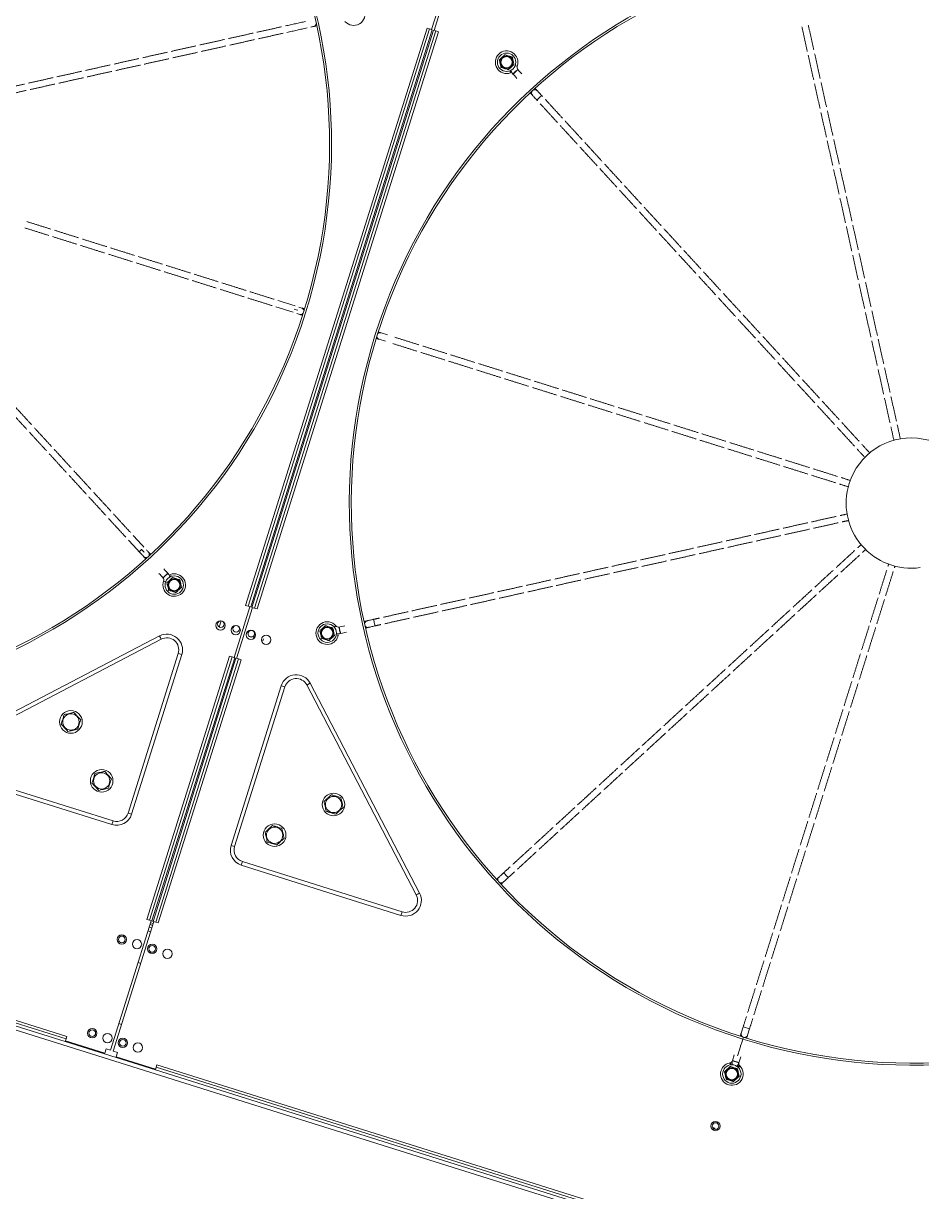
# Model space of a CAD drawing. Header units: metres. Extents: x -17822 to 152406, y -4219 to 19791.
# Drawn here: x 117108.5 to 117176, y 6264.5 to 6352.4 of the extents above; entities that cross this region are included whole.
import ezdxf

# ---------------------------------------------------------------- set-up
doc = ezdxf.new("R2010")
doc.units = ezdxf.units.M
doc.header["$LTSCALE"] = 100
doc.header["$MEASUREMENT"] = 0
doc.layers.get('0').update_dxf_attribs({"color": 9, "lineweight": 9})
doc.layers.add('Chiller', color=32, linetype='Continuous', lineweight=9)

# ---------------------------------------------------------------- blocks, each defined once
blk = doc.blocks.new('Chiller')
at = {"layer": 'Chiller', "linetype": 'Continuous'}
for p, q in [((73.814, -22.942), (587.431, -184.399)), ((525.813, -79.964), (527.013, -76.148)), ((525.813, -79.964), (527.013, -76.148)), ((526.011, -80.026), (527.21, -76.211)), ((526.011, -80.026), (527.211, -76.211)), ((525.483, -79.86), (511.838, -123.266)), ((525.483, -79.86), (511.838, -123.266)), ((525.674, -79.92), (512.029, -123.326)), ((525.674, -79.92), (512.029, -123.326)), ((525.674, -79.92), (525.483, -79.86)), ((525.674, -79.92), (525.483, -79.86)), ((525.674, -79.92), (525.864, -79.98)), ((525.674, -79.92), (525.864, -79.98)), ((525.864, -79.98), (512.22, -123.386)), ((525.864, -79.98), (512.22, -123.386)), ((512.315, -123.416), (525.96, -80.01)), ((512.315, -123.416), (525.96, -80.01)), ((512.506, -123.476), (526.151, -80.07)), ((512.506, -123.476), (526.151, -80.07)), ((512.697, -123.536), (526.341, -80.13)), ((526.151, -80.07), (525.96, -80.01)), ((526.151, -80.07), (525.96, -80.01)), ((526.151, -80.07), (526.341, -80.13)), ((526.151, -80.07), (526.341, -80.13)), ((515.631, -101.03), (515.488, -100.985)), ((515.848, -100.837), (516.062, -100.904)), ((515.631, -101.03), (515.774, -101.075)), ((515.912, -101.381), (515.698, -101.314)), ((522.028, -102.779), (522.498, -102.927)), ((522.348, -103.404), (521.878, -103.256)), ((510.969, -127.186), (512.168, -123.37)), ((510.969, -127.186), (512.169, -123.37)), ((511.167, -127.248), (512.366, -123.432)), ((511.167, -127.248), (512.366, -123.432)), ((511.838, -123.266), (512.029, -123.326)), ((511.838, -123.266), (512.029, -123.326)), ((512.029, -123.326), (512.22, -123.386)), ((512.029, -123.326), (512.22, -123.386)), ((512.506, -123.476), (512.315, -123.416)), ((512.506, -123.476), (512.315, -123.416)), ((512.697, -123.536), (512.506, -123.476)), ((512.697, -123.536), (512.506, -123.476)), ((509.859, -124.893), (510.006, -124.425)), ((489.585, -133.791), (505.366, -125.559)), ((512.405, -125.798), (512.508, -125.469)), ((512.508, -125.469), (512.552, -125.33)), ((489.716, -134.042), (505.497, -125.81)), ((513.194, -125.775), (513.147, -125.926)), ((506.772, -126.877), (502.998, -138.884)), ((507.042, -126.962), (503.267, -138.969)), ((510.639, -127.082), (504.416, -146.877)), ((510.638, -127.082), (504.416, -146.877)), ((510.829, -127.142), (504.607, -146.937)), ((510.829, -127.142), (504.607, -146.937)), ((511.02, -127.202), (504.797, -146.997)), ((511.02, -127.202), (504.797, -146.997)), ((504.893, -147.027), (511.115, -127.232)), ((504.893, -147.027), (511.115, -127.232)), ((505.084, -147.087), (511.306, -127.292)), ((505.084, -147.087), (511.306, -127.292)), ((505.274, -147.147), (511.497, -127.352)), ((506.772, -126.877), (507.042, -126.962)), ((510.829, -127.142), (510.638, -127.082)), ((510.829, -127.142), (510.639, -127.082)), ((510.829, -127.142), (511.02, -127.202)), ((510.829, -127.142), (511.02, -127.202)), ((511.115, -127.232), (511.306, -127.292)), ((511.115, -127.232), (511.306, -127.292)), ((511.306, -127.292), (511.497, -127.352)), ((511.306, -127.292), (511.497, -127.352)), ((516.693, -129.119), (524.925, -144.9)), ((510.741, -141.318), (514.515, -129.312)), ((514.785, -129.396), (511.011, -141.403)), ((514.785, -129.396), (514.515, -129.312)), ((524.674, -145.031), (516.442, -129.25)), ((501.784, -139.742), (489.778, -135.968)), ((501.869, -139.473), (489.863, -135.698)), ((501.784, -139.742), (501.869, -139.473)), ((502.998, -138.884), (503.267, -138.969)), ((511.011, -141.403), (510.741, -141.318)), ((511.515, -142.801), (511.6, -142.531)), ((523.521, -146.576), (511.515, -142.801)), ((511.6, -142.531), (523.606, -146.306)), ((498.34, -155.869), (460.705, -144.038)), ((460.765, -143.848), (498.4, -155.678)), ((498.28, -156.06), (460.645, -144.229)), ((523.521, -146.576), (523.606, -146.306)), ((501.687, -156.712), (504.746, -146.981)), ((501.687, -156.712), (504.746, -146.981)), ((501.885, -156.774), (504.944, -147.043)), ((501.885, -156.774), (504.944, -147.043)), ((504.416, -146.877), (504.607, -146.937)), ((504.416, -146.877), (504.607, -146.937)), ((504.596, -147.458), (504.794, -147.52)), ((504.596, -147.458), (504.794, -147.52)), ((504.607, -146.937), (504.797, -146.997)), ((504.607, -146.937), (504.797, -146.997)), ((504.854, -147.329), (504.656, -147.267)), ((504.854, -147.329), (504.656, -147.267)), ((504.899, -147.186), (504.701, -147.124)), ((504.899, -147.186), (504.701, -147.124)), ((504.893, -147.027), (504.797, -146.997)), ((504.893, -147.027), (504.797, -146.997)), ((505.084, -147.087), (504.893, -147.027)), ((505.084, -147.087), (504.893, -147.027)), ((505.274, -147.147), (505.084, -147.087)), ((505.274, -147.147), (505.084, -147.087)), ((504.506, -147.744), (504.704, -147.806)), ((504.506, -147.744), (504.704, -147.806)), ((503.757, -150.129), (503.954, -150.191)), ((503.757, -150.129), (503.954, -150.191)), ((502.317, -154.708), (502.515, -154.77)), ((502.317, -154.708), (502.515, -154.77)), ((549.106, -155.435), (549.254, -154.966)), ((549.254, -154.966), (549.731, -155.116)), ((549.731, -155.116), (549.583, -155.585)), ((498.28, -156.06), (498.34, -155.869)), ((498.28, -156.06), (505.053, -158.189)), ((498.28, -156.06), (505.053, -158.189)), ((501.253, -156.938), (498.296, -156.009)), ((501.253, -156.938), (498.296, -156.009)), ((498.4, -155.678), (498.34, -155.869)), ((549.112, -156.25), (549.067, -156.393)), ((549.112, -156.25), (549.125, -156.208)), ((549.17, -156.065), (549.125, -156.208)), ((549.17, -156.065), (549.184, -156.023)), ((549.228, -155.88), (549.184, -156.023)), ((549.228, -155.88), (549.273, -155.737)), ((501.253, -156.938), (501.357, -156.608)), ((501.253, -156.938), (501.357, -156.608)), ((501.357, -156.608), (501.687, -156.712)), ((501.357, -156.608), (501.687, -156.712)), ((502.216, -156.878), (501.885, -156.774)), ((502.216, -156.878), (501.885, -156.774)), ((502.112, -157.208), (502.216, -156.878)), ((502.112, -157.208), (502.216, -156.878)), ((502.112, -157.208), (505.069, -158.138)), ((502.112, -157.208), (505.069, -158.138)), ((548.592, -157.071), (548.453, -157.512)), ((548.453, -157.512), (548.592, -157.071)), ((548.875, -157.004), (548.83, -157.147)), ((548.875, -157.004), (548.893, -156.948)), ((548.938, -156.805), (548.893, -156.948)), ((548.93, -157.662), (549.069, -157.221)), ((549.069, -157.221), (548.93, -157.662)), ((548.938, -156.805), (548.951, -156.763)), ((548.996, -156.62), (548.951, -156.763)), ((548.996, -156.62), (549.009, -156.578)), ((549.054, -156.435), (549.009, -156.578)), ((549.054, -156.435), (549.067, -156.393)), ((505.053, -158.189), (505.113, -157.998)), ((505.173, -157.807), (505.113, -157.998)), ((542.747, -169.829), (505.113, -157.998)), ((505.173, -157.807), (542.807, -169.638)), ((548.93, -157.662), (548.453, -157.512)), ((548.453, -157.512), (548.93, -157.662)), ((548.936, -157.644), (548.459, -157.494)), ((548.459, -157.494), (548.936, -157.644)), ((542.687, -170.019), (505.053, -158.189))]:
    blk.add_line(p, q, dxfattribs=at)
at = {"layer": 'Chiller', "linetype": 'Continuous', "flags": 128}
for points in [[(516.957, -79.733), (516.935, -79.738), (516.899, -79.746), (516.851, -79.757), (516.79, -79.77), (516.749, -79.78)], [(532.303, -82.962), (532.289, -82.975), (532.249, -83.012), (532.189, -83.067), (532.118, -83.131), (532.048, -83.196), (531.988, -83.251), (531.948, -83.288), (531.934, -83.3), (531.934, -83.3)], [(532.247, -83.641), (532.165, -83.552), (532.052, -83.428), (531.934, -83.3)], [(532.315, -82.976), (532.301, -82.989), (532.261, -83.026), (532.202, -83.081), (532.131, -83.145), (532.061, -83.21), (532.001, -83.265), (531.961, -83.301), (531.947, -83.314), (531.947, -83.314)], [(532.265, -82.72), (532.247, -82.713), (532.197, -82.694), (532.121, -82.666), (532.118, -82.665)], [(532.303, -82.962), (532.42, -83.09), (532.534, -83.214), (532.615, -83.303)], [(533.739, -85.267), (533.681, -85.203), (533.624, -85.141), (533.57, -85.083), (533.522, -85.03), (533.48, -84.985), (533.446, -84.948), (533.422, -84.921), (533.406, -84.904)], [(534.108, -84.929), (534.094, -84.942), (534.054, -84.978), (533.994, -85.033), (533.923, -85.098), (533.853, -85.162), (533.793, -85.217), (533.753, -85.254), (533.739, -85.267), (533.739, -85.267)], [(533.775, -84.566), (533.79, -84.583), (533.815, -84.61), (533.849, -84.647), (533.89, -84.692), (533.938, -84.745), (533.992, -84.803), (534.049, -84.865), (534.108, -84.929)], [(503.832, -119.231), (503.846, -119.218), (503.886, -119.182), (503.946, -119.127), (504.016, -119.062)], [(504.165, -119.594), (504.15, -119.577), (504.125, -119.55), (504.091, -119.513), (504.049, -119.468), (504.001, -119.415), (503.948, -119.357), (503.891, -119.295), (503.832, -119.231)], [(504.104, -119.158), (504.065, -119.116), (504.032, -119.08), (504.01, -119.056), (504.003, -119.047)], [(504.206, -119.268), (504.198, -119.26), (504.176, -119.236), (504.143, -119.2), (504.104, -119.158)], [(504.389, -119.099), (504.418, -119.13), (504.459, -119.175), (504.493, -119.212), (504.518, -119.239), (504.533, -119.256)], [(505.637, -121.198), (505.52, -121.07), (505.406, -120.946), (505.324, -120.857)], [(505.624, -121.184), (505.638, -121.171), (505.678, -121.134), (505.738, -121.079), (505.808, -121.015), (505.879, -120.95), (505.939, -120.895), (505.979, -120.858), (505.993, -120.845)], [(505.637, -121.198), (505.651, -121.185), (505.691, -121.148), (505.751, -121.093), (505.821, -121.028), (505.892, -120.964), (505.951, -120.909), (505.991, -120.872), (506.005, -120.859), (506.005, -120.859)], [(505.693, -120.519), (505.774, -120.607), (505.888, -120.731), (506.005, -120.859)], [(506.186, -120.936), (506.192, -120.953), (506.211, -121.005), (506.238, -121.081), (506.239, -121.083)], [(505.674, -121.44), (505.692, -121.447), (505.743, -121.465), (505.819, -121.494), (505.821, -121.495)], [(520.982, -124.427), (521.004, -124.422), (521.04, -124.414), (521.089, -124.403), (521.149, -124.389), (521.219, -124.374), (521.296, -124.357), (521.378, -124.338), (521.463, -124.32)], [(521.463, -124.32), (521.467, -124.338), (521.479, -124.391), (521.496, -124.47), (521.517, -124.564), (521.538, -124.657), (521.556, -124.736), (521.567, -124.789), (521.571, -124.808), (521.571, -124.808)], [(505.497, -125.81), (505.476, -125.769), (505.455, -125.729), (505.435, -125.691), (505.417, -125.656), (505.401, -125.625), (505.386, -125.597), (505.375, -125.575), (505.366, -125.559)], [(518.81, -125.506), (518.791, -125.503), (518.738, -125.493), (518.658, -125.478), (518.655, -125.478)], [(518.857, -124.899), (519.027, -124.862), (519.191, -124.825), (519.308, -124.799)], [(518.857, -124.899), (518.862, -124.918), (518.873, -124.971), (518.891, -125.05), (518.912, -125.144), (518.932, -125.237), (518.95, -125.316), (518.962, -125.369), (518.966, -125.388), (518.966, -125.388)], [(518.876, -124.895), (518.88, -124.914), (518.892, -124.967), (518.909, -125.046), (518.93, -125.139), (518.951, -125.233), (518.969, -125.312), (518.98, -125.365), (518.984, -125.383)], [(519.417, -125.287), (519.3, -125.313), (519.135, -125.35), (518.966, -125.388)], [(521.571, -124.808), (521.487, -124.826), (521.405, -124.845), (521.327, -124.862), (521.258, -124.877), (521.198, -124.891), (521.149, -124.902), (521.113, -124.91), (521.091, -124.915)], [(516.442, -129.25), (516.483, -129.229), (516.522, -129.208), (516.56, -129.188), (516.595, -129.17), (516.627, -129.154), (516.654, -129.139), (516.676, -129.128), (516.693, -129.119)], [(530.882, -143.706), (530.899, -143.691), (530.926, -143.666), (530.963, -143.632), (531.008, -143.59), (531.061, -143.542), (531.119, -143.489), (531.181, -143.432), (531.245, -143.373)], [(531.583, -143.741), (531.519, -143.8), (531.457, -143.857), (531.399, -143.91), (531.346, -143.959), (531.301, -144), (531.264, -144.034), (531.237, -144.059), (531.22, -144.074)], [(531.583, -143.741), (531.57, -143.727), (531.533, -143.687), (531.479, -143.628), (531.414, -143.557), (531.349, -143.487), (531.294, -143.427), (531.258, -143.387), (531.245, -143.373), (531.245, -143.373)], [(524.925, -144.9), (524.908, -144.909), (524.886, -144.92), (524.859, -144.934), (524.828, -144.951), (524.793, -144.969), (524.755, -144.989), (524.715, -145.01), (524.674, -145.031)], [(548.262, -157.665), (548.265, -157.684), (548.274, -157.738), (548.288, -157.818), (548.288, -157.82)]]:
    blk.add_lwpolyline(points, dxfattribs=at)
at = {"layer": 'Chiller', "linetype": 'Continuous'}
for centre, radius in [((531.469, -82.423), 0.693), ((531.469, -82.423), 0.477), ((531.469, -82.423), 0.425), ((506.471, -121.736), 0.693), ((506.471, -121.736), 0.477), ((506.471, -121.736), 0.425), ((509.95, -124.769), 0.35), ((509.95, -124.769), 0.35), ((509.98, -124.674), 0.25), ((509.98, -124.674), 0.25), ((517.974, -125.352), 0.693), ((511.095, -125.129), 0.35), ((511.095, -125.129), 0.35), ((511.125, -125.034), 0.25), ((511.125, -125.034), 0.25), ((512.24, -125.489), 0.35), ((512.24, -125.489), 0.35), ((512.27, -125.394), 0.25), ((513.385, -125.849), 0.35), ((517.974, -125.352), 0.477), ((517.974, -125.352), 0.425), ((498.704, -132.029), 0.85), ((498.704, -132.029), 0.612), ((501.016, -136.462), 0.85), ((501.016, -136.462), 0.612), ((518.455, -138.238), 0.85), ((518.455, -138.238), 0.612), ((514.022, -140.55), 0.85), ((514.022, -140.55), 0.612), ((502.528, -148.38), 0.35), ((502.528, -148.38), 0.35), ((502.528, -148.38), 0.25), ((502.528, -148.38), 0.25), ((503.673, -148.74), 0.35), ((503.673, -148.74), 0.35), ((504.818, -149.1), 0.35), ((504.818, -149.1), 0.35), ((504.818, -149.1), 0.25), ((504.818, -149.1), 0.25), ((505.963, -149.46), 0.35), ((500.309, -155.44), 0.35), ((500.309, -155.44), 0.35), ((500.309, -155.44), 0.25), ((500.309, -155.44), 0.25), ((501.454, -155.8), 0.35), ((501.454, -155.8), 0.35), ((502.599, -156.159), 0.35), ((502.599, -156.159), 0.35), ((502.599, -156.159), 0.25), ((502.599, -156.159), 0.25), ((503.743, -156.519), 0.35), ((503.743, -156.519), 0.35), ((548.404, -158.504), 0.693), ((548.404, -158.504), 0.693), ((548.404, -158.504), 0.477), ((548.404, -158.504), 0.477), ((548.404, -158.504), 0.425), ((548.404, -158.504), 0.425), ((547.174, -162.415), 0.35), ((547.174, -162.415), 0.25)]:
    blk.add_circle(centre, radius, dxfattribs=at)
for centre, radius, start, end in [((476.041, -88.585), 42.25, 252.54925, 72.54925), ((476.041, -88.585), 42.1, 252.54925, 72.54925), ((561.899, -115.575), 42.25, 72.54925, 252.54925), ((561.899, -115.575), 42.1, 72.54925, 252.54925), ((561.899, -115.575), 42.25, 252.54925, 72.54925), ((561.899, -115.575), 42.1, 252.54925, 72.54925), ((519.966, -78.807), 0.85, 219.58495, 102.54925), ((516.902, -79.492), 0.247, 282.90186, 357.95999), ((531.469, -82.423), 0.85, 339.58495, 289.58495), ((463.536, -107.409), 72.378, 19.52081, 19.64509), ((532.499, -82.807), 0.75, 198.03207, 222.54925), ((532.499, -82.807), 0.25, 159.58495, 222.54925), ((533.589, -84.738), 0.247, 147.12826, 222.20691), ((533.594, -84.734), 0.247, 42.89211, 117.96544), ((515.987, -101.138), 0.246, 4.71365, 72.32838), ((515.984, -101.145), 0.246, 252.77012, 320.38486), ((521.955, -103.014), 0.246, 72.77805, 140.37694), ((521.953, -103.022), 0.246, 184.72157, 252.32046), ((561.899, -115.575), 4.9, 288.38847, 162.54925), ((561.899, -115.575), 4.9, 162.54925, 277.94934), ((504.35, -119.422), 0.247, 327.13812, 42.19748), ((504.346, -119.426), 0.247, 222.9096, 297.94683), ((506.471, -121.736), 0.85, 159.58495, 109.58495), ((505.44, -121.353), 0.25, 339.58495, 42.54925), ((505.44, -121.353), 0.75, 18.0321, 42.54925), ((517.974, -125.352), 0.85, 39.58495, 282.54925), ((521.037, -124.667), 0.247, 102.89077, 177.97065), ((505.913, -126.608), 1.183, 342.54925, 117.54925), ((512.27, -125.394), 0.25, 90.51157, 342.54925), ((512.27, -125.394), 0.25, 342.54925, 54.58269), ((517.974, -125.352), 0.85, 282.54925, 349.58495), ((479.241, -77.31), 61.707, 309.51999, 309.66576), ((518.821, -124.651), 0.25, 219.58495, 282.54925), ((518.821, -124.651), 0.75, 258.02924, 282.54925), ((521.039, -124.673), 0.247, 207.13257, 282.20803), ((505.913, -126.608), 0.9, 342.54925, 117.54925), ((515.644, -129.666), 1.183, 27.54925, 162.54925), ((515.644, -129.666), 0.9, 27.54925, 162.54925), ((502.139, -138.614), 1.183, 252.54925, 342.54925), ((502.139, -138.614), 0.9, 252.54925, 342.54925), ((511.87, -141.673), 1.183, 162.54925, 252.54925), ((511.87, -141.673), 0.9, 162.54925, 252.54925), ((531.049, -143.887), 0.246, 132.75626, 200.38736), ((523.876, -145.447), 1.183, 252.54925, 27.54925), ((531.054, -143.892), 0.246, 244.72463, 312.31761), ((523.876, -145.447), 0.9, 252.54925, 27.54925), ((549.343, -155.508), 0.247, 162.90677, 237.95145), ((549.348, -155.51), 0.247, 267.15888, 342.17992), ((548.404, -158.504), 0.85, 162.54925, 45.51356), ((548.404, -158.504), 0.85, 95.51356, 162.54925), ((548.221, -157.419), 0.25, 279.58495, 342.54925), ((597.649, -152.97), 49.55, 185.42887, 185.61042), ((549.175, -157.719), 0.75, 162.54925, 187.06344), ((548.221, -157.419), 0.75, 318.02783, 342.54925), ((511.182, -125.788), 49.55, 319.48809, 319.66964), ((585.623, -193.968), 51.404, 135.43557, 135.61055), ((549.175, -157.719), 0.25, 162.54925, 225.51356), ((546.834, -162.832), 0.35, 28.97158, 72.52413)]:
    blk.add_arc(centre, radius, start, end, dxfattribs=at)
for points in [[(512.688, -80.171), (514.542, -79.759)], [(514.841, -79.692), (516.348, -79.357)], [(516.457, -79.845), (514.952, -80.18)], [(517.189, -79.682), (516.957, -79.733)], [(554.081, -81.607), (553.668, -79.751)], [(554.154, -79.631), (554.567, -81.488)], [(508.401, -81.126), (510.253, -80.713)], [(510.548, -80.648), (512.401, -80.235)], [(512.517, -80.722), (510.661, -81.135)], [(514.66, -80.245), (512.805, -80.658)], [(504.102, -82.083), (505.959, -81.669)], [(506.247, -81.605), (508.102, -81.192)], [(508.218, -81.679), (506.366, -82.091)], [(510.361, -81.202), (508.508, -81.614)], [(501.962, -82.559), (503.808, -82.148)], [(506.075, -82.156), (504.216, -82.57)], [(554.559, -83.75), (554.146, -81.898)], [(554.633, -81.782), (555.046, -83.638)], [(497.655, -83.518), (499.514, -83.104)], [(499.804, -83.039), (501.662, -82.626)], [(501.777, -83.112), (499.917, -83.526)], [(503.931, -82.633), (502.07, -83.047)], [(493.367, -84.472), (495.214, -84.061)], [(495.513, -83.994), (497.37, -83.581)], [(497.485, -84.068), (495.629, -84.481)], [(499.637, -83.589), (497.782, -84.002)], [(555.037, -85.898), (554.625, -84.049)], [(555.112, -83.938), (555.524, -85.786)], [(495.34, -84.545), (493.479, -84.959)], [(533.406, -84.904), (533.246, -84.729)], [(533.614, -84.391), (533.775, -84.566)], [(534.108, -84.929), (534.169, -84.996)], [(533.802, -85.336), (533.739, -85.267)], [(535.298, -86.965), (534.003, -85.554)], [(534.374, -85.219), (535.662, -86.622)], [(555.588, -86.074), (556.001, -87.93)], [(535.86, -86.838), (537.146, -88.238)], [(555.516, -88.051), (555.103, -86.197)], [(536.778, -88.578), (535.497, -87.182)], [(537.353, -88.464), (538.637, -89.863)], [(555.994, -90.197), (555.581, -88.345)], [(556.068, -88.229), (556.48, -90.082)], [(538.27, -90.202), (536.985, -88.803)], [(539.759, -91.825), (538.475, -90.426)], [(538.837, -90.081), (540.124, -91.483)], [(556.546, -90.377), (556.957, -92.225)], [(556.472, -92.344), (556.058, -90.487)], [(541.244, -93.443), (539.961, -92.045)], [(540.32, -91.696), (541.606, -93.098)], [(556.949, -94.492), (556.537, -92.639)], [(557.023, -92.519), (557.435, -94.373)], [(542.734, -95.066), (541.445, -93.662)], [(541.814, -93.324), (543.096, -94.721)], [(495.379, -94.402), (497.182, -94.969)], [(557.428, -96.639), (557.015, -94.787)], [(557.5, -94.665), (557.914, -96.523)], [(497.042, -95.449), (495.225, -94.878)], [(499.137, -96.107), (497.328, -95.539)], [(497.47, -95.059), (499.282, -95.629)], [(499.57, -95.72), (501.391, -96.292)], [(544.22, -96.685), (542.934, -95.284)], [(543.297, -94.94), (544.585, -96.343)], [(501.237, -96.768), (499.424, -96.198)], [(501.675, -96.381), (503.478, -96.948)], [(544.783, -96.559), (546.066, -97.957)], [(503.332, -97.426), (501.525, -96.858)], [(503.767, -97.039), (505.582, -97.609)], [(545.709, -98.307), (544.424, -96.907)], [(557.905, -98.784), (557.492, -96.927)], [(557.979, -96.816), (558.392, -98.671)], [(505.435, -98.087), (503.619, -97.516)], [(507.538, -98.748), (505.718, -98.176)], [(505.862, -97.697), (507.685, -98.27)], [(507.97, -98.36), (509.777, -98.928)], [(546.278, -98.188), (547.558, -99.582)], [(509.631, -99.406), (507.824, -98.838)], [(510.064, -99.018), (511.877, -99.588)], [(547.193, -99.923), (545.911, -98.527)], [(558.384, -100.936), (557.972, -99.086)], [(558.457, -98.961), (558.87, -100.816)], [(511.728, -100.066), (509.917, -99.496)], [(512.164, -99.678), (513.984, -100.251)], [(547.764, -99.806), (549.05, -101.208)], [(513.829, -100.726), (512.015, -100.156)], [(515.412, -101.224), (514.116, -100.816)], [(514.271, -100.341), (515.562, -100.747)], [(516.062, -100.904), (516.277, -100.971)], [(548.683, -101.547), (547.402, -100.152)], [(516.128, -101.448), (515.912, -101.381)], [(550.174, -103.171), (548.887, -101.77)], [(549.248, -101.423), (550.535, -102.825)], [(558.863, -103.086), (558.449, -101.23)], [(558.935, -101.112), (559.348, -102.965)], [(521.812, -102.711), (522.028, -102.779)], [(521.878, -103.256), (521.662, -103.188)], [(524.728, -104.152), (522.915, -103.582)], [(523.052, -103.101), (524.875, -103.674)], [(551.657, -104.787), (550.37, -103.385)], [(550.738, -103.046), (552.023, -104.446)], [(559.341, -105.236), (558.926, -103.373)], [(559.413, -103.258), (559.824, -105.105)], [(526.818, -104.809), (525.015, -104.242)], [(525.162, -103.764), (526.969, -104.333)], [(527.256, -104.423), (529.071, -104.993)], [(528.925, -105.471), (527.104, -104.899)], [(529.358, -105.083), (531.174, -105.654)], [(553.147, -106.411), (551.864, -105.012)], [(552.222, -104.663), (553.509, -106.065)], [(559.89, -105.401), (560.303, -107.256)], [(531.027, -106.132), (529.211, -105.561)], [(533.113, -106.788), (531.307, -106.22)], [(531.456, -105.743), (533.269, -106.313)], [(553.714, -106.288), (554.995, -107.684)], [(559.819, -107.381), (559.405, -105.525)], [(535.223, -107.451), (533.405, -106.88)], [(533.548, -106.401), (535.357, -106.969)], [(535.644, -107.06), (537.467, -107.632)], [(554.634, -108.03), (553.352, -106.633)], [(537.318, -108.11), (535.509, -107.541)], [(537.754, -107.723), (539.56, -108.291)], [(555.2, -107.908), (556.484, -109.306)], [(560.299, -109.541), (559.884, -107.676)], [(560.37, -107.555), (560.78, -109.401)], [(495.382, -110.026), (494.103, -108.632)], [(494.462, -108.284), (495.748, -109.685)], [(539.415, -108.769), (537.607, -108.201)], [(541.517, -109.43), (539.7, -108.859)], [(539.848, -108.381), (541.661, -108.951)], [(556.127, -109.657), (554.837, -108.251)], [(543.618, -110.09), (541.805, -109.52)], [(541.948, -109.041), (543.764, -109.612)], [(544.046, -109.701), (545.86, -110.271)], [(556.685, -109.525), (557.968, -110.923)], [(560.846, -109.697), (561.079, -110.744)], [(496.873, -111.65), (495.587, -110.248)], [(495.955, -109.911), (497.238, -111.308)], [(545.71, -110.748), (543.898, -110.178)], [(546.141, -110.359), (547.951, -110.928)], [(557.621, -111.285), (556.332, -109.88)], [(560.591, -110.852), (560.364, -109.829)], [(497.436, -111.524), (498.724, -112.927)], [(547.817, -111.41), (546.001, -110.839)], [(549.91, -112.068), (548.102, -111.5)], [(548.242, -111.02), (550.054, -111.589)], [(558.405, -112.139), (557.821, -111.502)], [(558.176, -111.149), (558.774, -111.801)], [(498.356, -113.266), (497.076, -111.87)], [(552.012, -112.729), (550.2, -112.159)], [(550.342, -111.68), (552.156, -112.25)], [(552.438, -112.339), (554.25, -112.908)], [(498.928, -113.15), (500.21, -114.546)], [(554.117, -113.391), (552.3, -112.819)], [(554.532, -112.997), (556.344, -113.566)], [(499.852, -114.895), (498.564, -113.492)], [(556.218, -114.051), (554.404, -113.481)], [(557.155, -114.346), (556.503, -114.141)], [(556.631, -113.657), (557.305, -113.869)], [(500.411, -114.765), (501.705, -116.174)], [(501.333, -116.508), (500.047, -115.108)], [(502.824, -118.133), (501.54, -116.735)], [(501.9, -116.387), (503.186, -117.788)], [(554.407, -116.986), (556.261, -116.574)], [(556.55, -116.509), (557.068, -116.394)], [(550.113, -117.942), (551.968, -117.529)], [(552.267, -117.463), (554.111, -117.052)], [(554.245, -117.534), (552.392, -117.947)], [(556.393, -117.056), (554.544, -117.468)], [(557.176, -116.882), (556.692, -116.99)], [(503.832, -119.231), (503.028, -118.356)], [(503.39, -118.01), (504.186, -118.878)], [(545.817, -118.898), (547.672, -118.486)], [(547.97, -118.419), (549.828, -118.006)], [(549.946, -118.491), (548.091, -118.904)], [(552.099, -118.012), (550.241, -118.426)], [(504.533, -119.256), (504.694, -119.43)], [(541.534, -119.852), (543.387, -119.439)], [(543.675, -119.375), (545.532, -118.962)], [(545.648, -119.448), (543.796, -119.86)], [(547.804, -118.968), (545.946, -119.382)], [(556.249, -120.422), (557.652, -119.133)], [(557.87, -118.933), (558.124, -118.7)], [(558.463, -119.068), (558.235, -119.277)], [(504.325, -119.768), (504.165, -119.594)], [(539.383, -120.331), (541.241, -119.917)], [(543.495, -119.927), (541.641, -120.34)], [(558.011, -119.483), (556.608, -120.77)], [(560.143, -120.327), (560.193, -120.168)], [(560.67, -120.318), (560.631, -120.44)], [(535.091, -121.286), (536.944, -120.873)], [(537.231, -120.81), (539.092, -120.395)], [(539.202, -120.883), (537.352, -121.295)], [(541.355, -120.404), (539.496, -120.818)], [(554.634, -121.904), (556.035, -120.618)], [(556.382, -120.978), (554.983, -122.262)], [(559.486, -122.416), (560.054, -120.61)], [(560.54, -120.73), (559.969, -122.547)], [(530.786, -122.244), (532.652, -121.829)], [(532.94, -121.765), (534.794, -121.352)], [(534.91, -121.839), (533.059, -122.251)], [(537.057, -121.361), (535.2, -121.774)], [(553.014, -123.391), (554.416, -122.104)], [(526.501, -123.198), (528.353, -122.786)], [(528.645, -122.721), (530.503, -122.307)], [(530.618, -122.794), (528.758, -123.208)], [(532.762, -122.317), (530.909, -122.729)], [(554.767, -122.461), (553.36, -123.751)], [(558.825, -124.517), (559.396, -122.702)], [(559.88, -122.831), (559.309, -124.645)], [(522.204, -124.155), (524.054, -123.743)], [(524.349, -123.677), (526.212, -123.262)], [(526.32, -123.75), (524.464, -124.164)], [(528.472, -123.272), (526.618, -123.684)], [(551.391, -124.881), (552.791, -123.595)], [(520.751, -124.478), (520.982, -124.427)], [(521.463, -124.32), (521.913, -124.219)], [(522.019, -124.708), (521.571, -124.808)], [(524.173, -124.228), (522.311, -124.643)], [(553.144, -123.95), (551.739, -125.24)], [(521.091, -124.915), (520.859, -124.966)], [(549.771, -126.367), (551.176, -125.078)], [(551.523, -125.438), (550.119, -126.727)], [(558.167, -126.611), (558.735, -124.805)], [(559.218, -124.936), (558.648, -126.748)], [(548.152, -127.854), (549.551, -126.57)], [(549.901, -126.927), (548.497, -128.215)], [(557.508, -128.709), (558.076, -126.9)], [(558.559, -127.033), (557.989, -128.847)], [(546.534, -129.339), (547.93, -128.057)], [(548.28, -128.414), (546.872, -129.707)], [(556.847, -130.811), (557.416, -129.001)], [(557.899, -129.132), (557.328, -130.947)], [(544.912, -130.828), (546.308, -129.546)], [(546.658, -129.904), (545.251, -131.195)], [(543.291, -132.316), (544.692, -131.029)], [(545.037, -131.392), (543.634, -132.679)], [(556.188, -132.907), (556.757, -131.097)], [(557.238, -131.234), (556.668, -133.047)], [(541.672, -133.802), (543.067, -132.521)], [(543.416, -132.879), (542.009, -134.171)], [(555.527, -135.011), (556.098, -133.193)], [(556.578, -133.334), (556.009, -135.144)], [(540.05, -135.291), (541.453, -134.003)], [(541.797, -134.366), (540.394, -135.653)], [(538.429, -136.779), (539.824, -135.498)], [(540.174, -135.855), (538.774, -137.141)], [(554.87, -137.1), (555.437, -135.297)], [(555.919, -135.431), (555.349, -137.244)], [(536.81, -138.265), (538.204, -136.985)], [(538.552, -137.345), (537.149, -138.632)], [(554.209, -139.204), (554.778, -137.394)], [(555.258, -137.533), (554.688, -139.346)], [(535.183, -139.758), (536.588, -138.469)], [(536.926, -138.837), (535.53, -140.119)], [(553.548, -141.305), (554.119, -139.488)], [(554.597, -139.637), (554.029, -141.443)], [(533.569, -141.24), (534.967, -139.957)], [(535.311, -140.319), (533.906, -141.609)], [(531.945, -142.731), (533.345, -141.445)], [(533.686, -141.811), (532.289, -143.093)], [(552.891, -143.397), (553.459, -141.587)], [(553.938, -141.733), (553.368, -143.547)], [(531.245, -143.373), (531.728, -142.929)], [(530.715, -143.859), (530.882, -143.706)], [(532.07, -143.294), (531.583, -143.741)], [(552.231, -145.496), (552.801, -143.683)], [(553.279, -143.829), (552.707, -145.648)], [(531.22, -144.074), (531.053, -144.227)], [(551.569, -147.602), (552.141, -145.781)], [(552.618, -145.93), (552.049, -147.741)], [(550.911, -149.694), (551.481, -147.882)], [(551.957, -148.034), (551.388, -149.844)], [(550.251, -151.795), (550.82, -149.983)], [(551.3, -150.126), (550.73, -151.937)], [(549.592, -153.89), (550.161, -152.081)], [(550.639, -152.228), (550.068, -154.042)], [(549.254, -154.966), (549.501, -154.178)], [(549.98, -154.323), (549.731, -155.116)], [(549.035, -155.661), (549.106, -155.435)], [(549.583, -155.585), (549.512, -155.811)]]:
    blk.add_open_spline(points, degree=1, dxfattribs=at)
for points, knots in [([(531.343, -81.86), (531.329, -81.873), (531.286, -81.912), (531.206, -81.986), (531.104, -82.079), (531.004, -82.171), (530.942, -82.228), (530.918, -82.25)], [0, 0, 0, 0, 0.111314, 0.32527, 0.540883, 0.820939, 1, 1, 1, 1]), ([(530.918, -82.25), (530.92, -82.261), (530.929, -82.302), (530.951, -82.399), (530.985, -82.553), (531.017, -82.697), (531.038, -82.789), (531.043, -82.811), (531.043, -82.814)], [0, 0, 0, 0, 0.061533, 0.243717, 0.500216, 0.869735, 0.981561, 1, 1, 1, 1]), ([(531.894, -82.033), (531.875, -82.027), (531.82, -82.01), (531.716, -81.977), (531.584, -81.936), (531.455, -81.895), (531.374, -81.87), (531.343, -81.86)], [0, 0, 0, 0, 0.111362, 0.325305, 0.54091, 0.820973, 1, 1, 1, 1]), ([(532.019, -82.597), (532.017, -82.586), (532.008, -82.545), (531.986, -82.448), (531.952, -82.294), (531.92, -82.15), (531.899, -82.057), (531.895, -82.036), (531.894, -82.033)], [0, 0, 0, 0, 0.061569, 0.2437139, 0.5002141, 0.8697384, 0.9815609, 1, 1, 1, 1]), ([(531.043, -82.814), (531.062, -82.82), (531.117, -82.837), (531.221, -82.87), (531.353, -82.911), (531.482, -82.952), (531.563, -82.977), (531.594, -82.987)], [0, 0, 0, 0, 0.1112877, 0.3252305, 0.5408352, 0.8208977, 1, 1, 1, 1]), ([(531.594, -82.987), (531.609, -82.974), (531.651, -82.934), (531.731, -82.861), (531.833, -82.767), (531.933, -82.676), (531.995, -82.619), (532.019, -82.597)], [0, 0, 0, 0, 0.1113186, 0.3252305, 0.5408487, 0.8209009, 1, 1, 1, 1]), ([(506.346, -121.173), (506.331, -121.186), (506.288, -121.225), (506.208, -121.299), (506.106, -121.392), (506.006, -121.484), (505.944, -121.541), (505.92, -121.563)], [0, 0, 0, 0, 0.111318, 0.325274, 0.540888, 0.820939, 1, 1, 1, 1]), ([(506.896, -121.346), (506.877, -121.34), (506.822, -121.323), (506.719, -121.29), (506.587, -121.249), (506.457, -121.208), (506.377, -121.183), (506.346, -121.173)], [0, 0, 0, 0, 0.111362, 0.325227, 0.540913, 0.820897, 1, 1, 1, 1]), ([(505.92, -121.563), (505.922, -121.574), (505.932, -121.615), (505.953, -121.712), (505.988, -121.866), (506.02, -122.01), (506.04, -122.102), (506.045, -122.124), (506.046, -122.127)], [0, 0, 0, 0, 0.061533, 0.243712, 0.500216, 0.869734, 0.981565, 1, 1, 1, 1]), ([(506.596, -122.3), (506.611, -122.287), (506.654, -122.247), (506.733, -122.174), (506.836, -122.08), (506.936, -121.989), (506.998, -121.932), (507.022, -121.91)], [0, 0, 0, 0, 0.111318, 0.325265, 0.540888, 0.820939, 1, 1, 1, 1]), ([(507.022, -121.91), (507.019, -121.899), (507.01, -121.858), (506.989, -121.761), (506.954, -121.607), (506.922, -121.463), (506.902, -121.37), (506.897, -121.349), (506.896, -121.346)], [0, 0, 0, 0, 0.061533, 0.243712, 0.500216, 0.869735, 0.981557, 1, 1, 1, 1]), ([(506.046, -122.127), (506.065, -122.133), (506.12, -122.15), (506.223, -122.183), (506.355, -122.224), (506.485, -122.265), (506.565, -122.29), (506.596, -122.3)], [0, 0, 0, 0, 0.1112877, 0.3252305, 0.5408352, 0.8208977, 1, 1, 1, 1]), ([(517.848, -124.789), (517.834, -124.802), (517.791, -124.841), (517.711, -124.915), (517.609, -125.008), (517.509, -125.1), (517.447, -125.157), (517.423, -125.179)], [0, 0, 0, 0, 0.111318, 0.325274, 0.540888, 0.820939, 1, 1, 1, 1]), ([(517.423, -125.179), (517.427, -125.199), (517.44, -125.255), (517.463, -125.361), (517.494, -125.496), (517.523, -125.629), (517.541, -125.711), (517.548, -125.743)], [0, 0, 0, 0, 0.111319, 0.325235, 0.540889, 0.820901, 1, 1, 1, 1]), ([(518.399, -124.962), (518.389, -124.959), (518.349, -124.946), (518.254, -124.916), (518.103, -124.869), (517.962, -124.825), (517.872, -124.796), (517.851, -124.79), (517.848, -124.789)], [0, 0, 0, 0, 0.0615681, 0.2437281, 0.5002132, 0.8697422, 0.9815728, 1, 1, 1, 1]), ([(518.099, -125.916), (518.114, -125.902), (518.156, -125.863), (518.236, -125.79), (518.338, -125.696), (518.438, -125.604), (518.5, -125.548), (518.525, -125.525)], [0, 0, 0, 0, 0.111319, 0.325226, 0.540849, 0.820901, 1, 1, 1, 1]), ([(518.525, -125.525), (518.52, -125.506), (518.508, -125.45), (518.484, -125.344), (518.454, -125.209), (518.424, -125.076), (518.406, -124.994), (518.399, -124.962)], [0, 0, 0, 0, 0.111356, 0.325272, 0.540886, 0.820939, 1, 1, 1, 1]), ([(517.548, -125.743), (517.559, -125.746), (517.599, -125.759), (517.694, -125.788), (517.844, -125.836), (517.985, -125.88), (518.075, -125.908), (518.096, -125.915), (518.099, -125.916)], [0, 0, 0, 0, 0.061496, 0.243656, 0.500221, 0.869749, 0.981504, 1, 1, 1, 1]), ([(497.971, -132.192), (497.981, -132.161), (498.028, -132.013), (498.105, -131.766), (498.169, -131.562), (498.196, -131.476)], [0, 0, 0, 0, 0.13214, 0.636315, 1, 1, 1, 1]), ([(498.196, -131.476), (498.26, -131.462), (498.388, -131.433), (498.638, -131.378), (498.816, -131.338), (498.929, -131.313)], [0, 0, 0, 0, 0.264901, 0.53549, 1, 1, 1, 1]), ([(498.929, -131.313), (498.973, -131.361), (499.062, -131.458), (499.235, -131.646), (499.358, -131.781), (499.437, -131.866)], [0, 0, 0, 0, 0.264862, 0.535466, 1, 1, 1, 1]), ([(498.479, -132.745), (498.435, -132.697), (498.346, -132.6), (498.173, -132.412), (498.049, -132.277), (497.971, -132.192)], [0, 0, 0, 0, 0.264847, 0.535435, 1, 1, 1, 1]), ([(499.211, -132.582), (499.148, -132.596), (499.019, -132.625), (498.77, -132.68), (498.592, -132.72), (498.479, -132.745)], [0, 0, 0, 0, 0.264861, 0.535463, 1, 1, 1, 1]), ([(499.437, -131.866), (499.41, -131.952), (499.345, -132.156), (499.268, -132.403), (499.221, -132.551), (499.211, -132.582)], [0, 0, 0, 0, 0.363685, 0.86786, 1, 1, 1, 1]), ([(500.284, -136.625), (500.311, -136.54), (500.375, -136.335), (500.453, -136.088), (500.499, -135.94), (500.509, -135.909)], [0, 0, 0, 0, 0.3636822, 0.8678538, 1, 1, 1, 1]), ([(500.509, -135.909), (500.572, -135.895), (500.701, -135.866), (500.95, -135.811), (501.129, -135.771), (501.242, -135.746)], [0, 0, 0, 0, 0.2648624, 0.5354617, 1, 1, 1, 1]), ([(501.242, -135.746), (501.286, -135.794), (501.375, -135.891), (501.547, -136.079), (501.671, -136.214), (501.749, -136.299)], [0, 0, 0, 0, 0.264901, 0.53549, 1, 1, 1, 1]), ([(500.791, -137.178), (500.747, -137.13), (500.658, -137.033), (500.486, -136.845), (500.362, -136.71), (500.284, -136.625)], [0, 0, 0, 0, 0.264862, 0.535466, 1, 1, 1, 1]), ([(501.524, -137.015), (501.46, -137.029), (501.332, -137.058), (501.083, -137.113), (500.904, -137.153), (500.791, -137.178)], [0, 0, 0, 0, 0.264844, 0.535433, 1, 1, 1, 1]), ([(501.749, -136.299), (501.739, -136.33), (501.693, -136.478), (501.615, -136.725), (501.551, -136.929), (501.524, -137.015)], [0, 0, 0, 0, 0.1321462, 0.6363178, 1, 1, 1, 1]), ([(517.739, -138.013), (517.787, -137.969), (517.884, -137.88), (518.072, -137.707), (518.206, -137.583), (518.292, -137.505)], [0, 0, 0, 0, 0.264878, 0.535454, 1, 1, 1, 1]), ([(518.292, -137.505), (518.322, -137.515), (518.471, -137.561), (518.717, -137.639), (518.922, -137.703), (519.008, -137.73)], [0, 0, 0, 0, 0.1321493, 0.636286, 1, 1, 1, 1]), ([(519.008, -137.73), (519.022, -137.794), (519.05, -137.922), (519.106, -138.172), (519.146, -138.35), (519.171, -138.463)], [0, 0, 0, 0, 0.264862, 0.535477, 1, 1, 1, 1]), ([(517.902, -138.745), (517.888, -138.682), (517.859, -138.553), (517.803, -138.304), (517.764, -138.125), (517.739, -138.013)], [0, 0, 0, 0, 0.264878, 0.535454, 1, 1, 1, 1]), ([(518.618, -138.97), (518.532, -138.943), (518.328, -138.879), (518.081, -138.802), (517.932, -138.755), (517.902, -138.745)], [0, 0, 0, 0, 0.363714, 0.867851, 1, 1, 1, 1]), ([(519.171, -138.463), (519.123, -138.507), (519.026, -138.596), (518.837, -138.769), (518.703, -138.892), (518.618, -138.97)], [0, 0, 0, 0, 0.264862, 0.535477, 1, 1, 1, 1]), ([(513.306, -140.325), (513.353, -140.281), (513.45, -140.192), (513.639, -140.02), (513.773, -139.896), (513.858, -139.818)], [0, 0, 0, 0, 0.2648571, 0.5354742, 1, 1, 1, 1]), ([(513.469, -141.058), (513.454, -140.994), (513.426, -140.866), (513.37, -140.617), (513.331, -140.438), (513.306, -140.325)], [0, 0, 0, 0, 0.264855, 0.535471, 1, 1, 1, 1]), ([(513.858, -139.818), (513.944, -139.845), (514.149, -139.909), (514.395, -139.987), (514.544, -140.033), (514.574, -140.043)], [0, 0, 0, 0, 0.363714, 0.867851, 1, 1, 1, 1]), ([(514.574, -140.043), (514.589, -140.106), (514.617, -140.235), (514.673, -140.484), (514.712, -140.663), (514.738, -140.775)], [0, 0, 0, 0, 0.2648796, 0.5354574, 1, 1, 1, 1]), ([(514.185, -141.283), (514.154, -141.273), (514.006, -141.227), (513.759, -141.149), (513.554, -141.085), (513.469, -141.058)], [0, 0, 0, 0, 0.1321493, 0.636286, 1, 1, 1, 1]), ([(514.738, -140.775), (514.69, -140.819), (514.593, -140.908), (514.404, -141.081), (514.27, -141.205), (514.185, -141.283)], [0, 0, 0, 0, 0.264884, 0.53546, 1, 1, 1, 1]), ([(547.853, -158.33), (547.868, -158.317), (547.91, -158.278), (547.99, -158.205), (548.092, -158.111), (548.192, -158.019), (548.254, -157.962), (548.278, -157.94)], [0, 0, 0, 0, 0.111318, 0.325274, 0.540888, 0.820939, 1, 1, 1, 1]), ([(548.278, -157.94), (548.271, -157.947), (548.239, -157.976), (548.166, -158.043), (548.05, -158.15), (547.941, -158.25), (547.871, -158.314), (547.855, -158.328), (547.853, -158.33)], [0, 0, 0, 0, 0.061533, 0.243712, 0.500216, 0.869735, 0.981557, 1, 1, 1, 1]), ([(548.278, -157.94), (548.297, -157.946), (548.352, -157.963), (548.456, -157.996), (548.588, -158.037), (548.718, -158.078), (548.798, -158.103), (548.829, -158.113)], [0, 0, 0, 0, 0.1112877, 0.3252305, 0.5408352, 0.8208977, 1, 1, 1, 1]), ([(548.829, -158.113), (548.81, -158.107), (548.755, -158.09), (548.652, -158.057), (548.519, -158.016), (548.39, -157.975), (548.31, -157.95), (548.278, -157.94)], [0, 0, 0, 0, 0.111362, 0.325305, 0.54091, 0.820973, 1, 1, 1, 1]), ([(548.829, -158.113), (548.831, -158.124), (548.841, -158.165), (548.862, -158.262), (548.897, -158.416), (548.929, -158.56), (548.949, -158.652), (548.954, -158.674), (548.955, -158.677)], [0, 0, 0, 0, 0.061533, 0.243712, 0.500216, 0.869735, 0.981557, 1, 1, 1, 1]), ([(548.955, -158.677), (548.95, -158.657), (548.938, -158.601), (548.914, -158.495), (548.884, -158.36), (548.855, -158.227), (548.836, -158.145), (548.829, -158.113)], [0, 0, 0, 0, 0.111356, 0.325272, 0.540886, 0.820939, 1, 1, 1, 1]), ([(547.978, -158.894), (547.976, -158.884), (547.967, -158.842), (547.945, -158.745), (547.911, -158.591), (547.879, -158.447), (547.858, -158.355), (547.854, -158.334), (547.853, -158.33)], [0, 0, 0, 0, 0.061533, 0.243721, 0.500216, 0.869734, 0.981565, 1, 1, 1, 1]), ([(547.853, -158.33), (547.857, -158.35), (547.87, -158.406), (547.893, -158.512), (547.924, -158.647), (547.953, -158.78), (547.971, -158.862), (547.978, -158.894)], [0, 0, 0, 0, 0.111318, 0.325265, 0.540888, 0.820939, 1, 1, 1, 1]), ([(548.529, -159.067), (548.51, -159.061), (548.455, -159.044), (548.352, -159.011), (548.22, -158.97), (548.09, -158.929), (548.01, -158.904), (547.978, -158.894)], [0, 0, 0, 0, 0.111362, 0.325305, 0.54091, 0.820973, 1, 1, 1, 1]), ([(547.978, -158.894), (547.997, -158.9), (548.053, -158.917), (548.156, -158.95), (548.288, -158.991), (548.418, -159.032), (548.498, -159.057), (548.529, -159.067)], [0, 0, 0, 0, 0.1112877, 0.3252305, 0.5408352, 0.8208977, 1, 1, 1, 1]), ([(548.955, -158.677), (548.94, -158.69), (548.897, -158.729), (548.818, -158.803), (548.715, -158.896), (548.615, -158.988), (548.553, -159.045), (548.529, -159.067)], [0, 0, 0, 0, 0.111356, 0.325264, 0.540886, 0.820939, 1, 1, 1, 1]), ([(548.529, -159.067), (548.537, -159.06), (548.568, -159.031), (548.641, -158.964), (548.758, -158.857), (548.867, -158.758), (548.936, -158.694), (548.952, -158.679), (548.955, -158.677)], [0, 0, 0, 0, 0.061533, 0.243721, 0.500216, 0.869734, 0.981565, 1, 1, 1, 1])]:
    blk.add_open_spline(points, degree=3, knots=knots, dxfattribs=at)

msp = doc.modelspace()

# ---------------------------------------------------------------- block references
at = {"color": 2}
msp.add_blockref('Chiller', (116613.334, 6431.896), dxfattribs=at)

doc.saveas('drawing.dxf')
